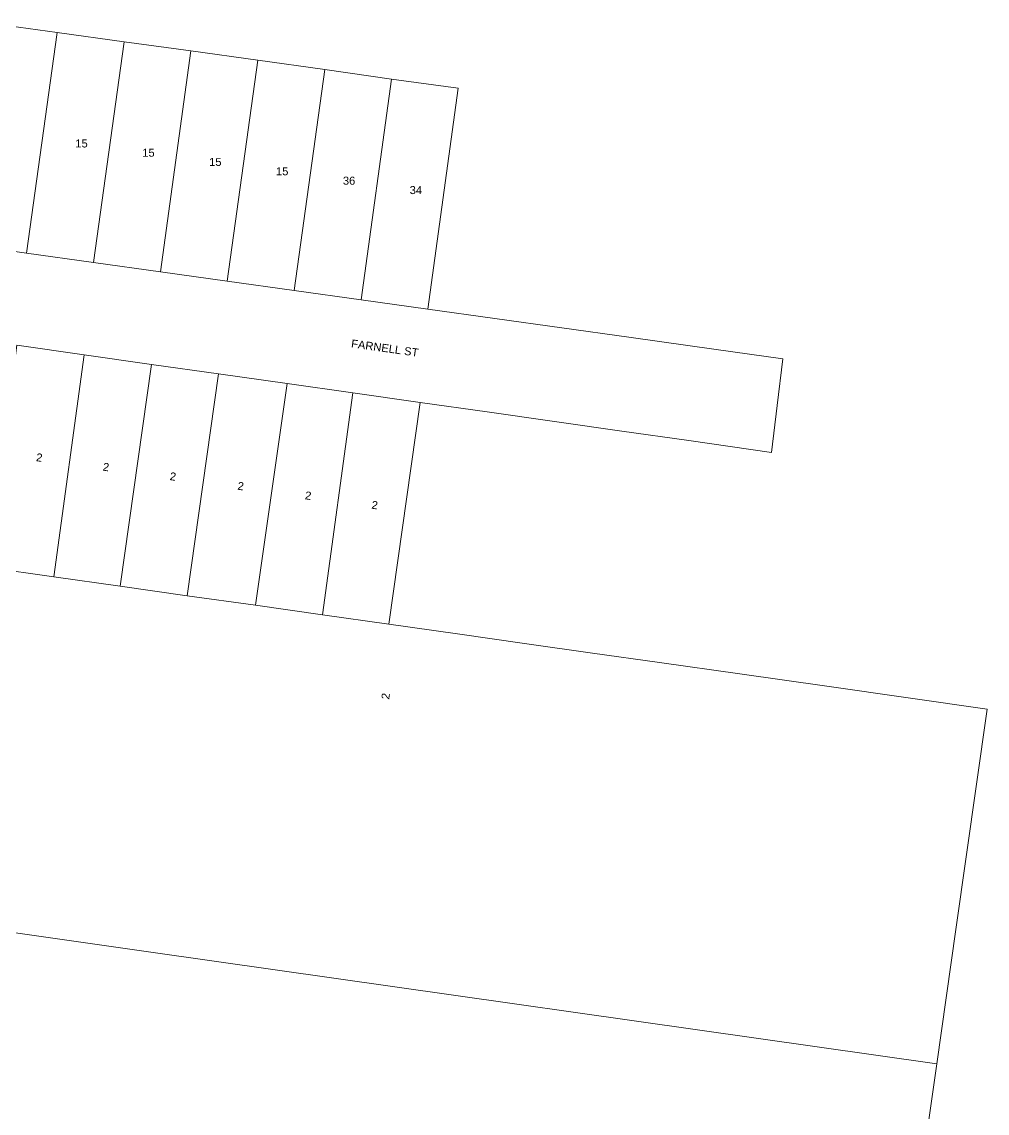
# Model space of a CAD drawing. Header units: metres. Extents: x 249526 to 250405, y 6265241 to 6266203.
# Drawn here: x 250188.3 to 250405.4, y 6265902.7 to 6266148.1 of the extents above; entities that cross this region are included whole.
import ezdxf

# ---------------------------------------------------------------- set-up
doc = ezdxf.new("R2010")
doc.units = ezdxf.units.M
doc.layers.add('Cadastre Land Parcels_SP_EXT', color=9, linetype='Continuous', lineweight=5)
doc.layers.add('Cadastre Roads_SP_EXT', color=9, linetype='Continuous', lineweight=5)
doc.styles.get("Standard").update_dxf_attribs({"font": 'arial.ttf'})

msp = doc.modelspace()

# ---------------------------------------------------------------- linework, layer by layer
at = {"layer": 'Cadastre Land Parcels_SP_EXT', "linetype": 'Continuous'}
for points in [[(250196.24, 6266145.71), (250178.79, 6266148.1), (250171.95, 6266098.54), (250189.39, 6266096.1), (250196.24, 6266145.71)], [(250211.29, 6266143.6), (250196.24, 6266145.71), (250189.39, 6266096.1), (250204.42, 6266094), (250211.29, 6266143.6)], [(250226.33, 6266141.6), (250211.29, 6266143.6), (250204.42, 6266094), (250219.46, 6266091.9), (250226.33, 6266141.6)], [(250241.38, 6266139.49), (250226.33, 6266141.6), (250219.46, 6266091.9), (250234.5, 6266089.8), (250241.38, 6266139.49)], [(250256.43, 6266137.38), (250241.38, 6266139.49), (250234.5, 6266089.8), (250249.55, 6266087.7), (250256.43, 6266137.38)], [(250271.48, 6266135.24), (250256.43, 6266137.38), (250249.55, 6266087.7), (250264.59, 6266085.59), (250271.48, 6266135.24)], [(250286.42, 6266133.17), (250271.48, 6266135.24), (250264.59, 6266085.59), (250279.64, 6266083.49), (250286.42, 6266133.17)], [(250202.33, 6266073.23), (250187.22, 6266075.38), (250180.64, 6266025.44), (250195.52, 6266023.33), (250202.33, 6266073.23)], [(250217.44, 6266071.09), (250202.33, 6266073.23), (250195.52, 6266023.33), (250210.42, 6266021.24), (250217.44, 6266071.09)], [(250232.55, 6266068.95), (250217.44, 6266071.09), (250210.42, 6266021.24), (250225.48, 6266019.08), (250232.55, 6266068.95)], [(250247.96, 6266066.76), (250232.55, 6266068.95), (250225.48, 6266019.08), (250240.88, 6266016.93), (250247.96, 6266066.76)], [(250262.77, 6266064.66), (250247.96, 6266066.76), (250240.88, 6266016.93), (250255.93, 6266014.79), (250262.77, 6266064.66)], [(250277.88, 6266062.52), (250262.77, 6266064.66), (250255.93, 6266014.79), (250270.86, 6266012.66), (250277.88, 6266062.52)], [(250180.64, 6266025.44), (250161.67, 6266028.16), (250155.45, 6265983.73), (250150.52, 6265948.43), (250217.86, 6265938.87), (250394.05, 6265913.86), (250398.35, 6265944.03), (250405.41, 6265993.55), (250369.31, 6265998.7), (250349.8, 6266001.48), (250331.7, 6266004.06), (250316.65, 6266006.19), (250301.36, 6266008.33), (250286.3, 6266010.49), (250270.86, 6266012.66), (250255.93, 6266014.79), (250240.88, 6266016.93), (250225.48, 6266019.08), (250210.42, 6266021.24), (250195.52, 6266023.33), (250180.64, 6266025.44)], [(250217.86, 6265938.87), (250150.52, 6265948.43), (250148.88, 6265936.72), (250139.37, 6265868.74), (250254.56, 6265852.4), (250322.35, 6265842.77), (250382.72, 6265834.19), (250383.68, 6265840.92), (250387.25, 6265866.02), (250394.05, 6265913.86), (250217.86, 6265938.87)]]:
    msp.add_lwpolyline(points, close=True, dxfattribs=at)
at = {"layer": 'Cadastre Roads_SP_EXT', "linetype": 'Continuous'}
msp.add_lwpolyline([(250187.22, 6266075.38), (250202.33, 6266073.23), (250217.44, 6266071.09), (250232.55, 6266068.95), (250247.96, 6266066.76), (250262.77, 6266064.66), (250277.88, 6266062.52), (250292.99, 6266060.38), (250308.1, 6266058.23), (250323.21, 6266056.09), (250338.32, 6266053.95), (250356.87, 6266051.28), (250358.16, 6266061.86), (250359.44, 6266072.34), (250344.48, 6266074.43), (250324.81, 6266077.18), (250294.7, 6266081.39), (250279.64, 6266083.49), (250264.59, 6266085.59), (250249.55, 6266087.7), (250234.5, 6266089.8), (250219.46, 6266091.9), (250204.42, 6266094), (250189.39, 6266096.1), (250189.39, 6266096.1), (250171.95, 6266098.54)], dxfattribs=at)

# ---------------------------------------------------------------- texts
at = {"layer": 'Cadastre Land Parcels_SP_EXT'}
for s, p in [('15', (250200.33, 6266119.85)), ('15', (250215.38, 6266117.77)), ('15', (250230.42, 6266115.7)), ('15', (250245.46, 6266113.59)), ('36', (250260.51, 6266111.48)), ('34', (250275.53, 6266109.37))]:
    msp.add_text(s, height=1.8, dxfattribs=at).set_placement(p)
for rotation, p in [(351.9295, (250191.43, 6266049.35)), (351.9267, (250206.43, 6266047.22)), (351.9301, (250221.48, 6266045.09)), (351.9263, (250236.72, 6266042.93)), (351.9265, (250251.89, 6266040.78)), (351.9301, (250266.86, 6266038.66)), (82.037, (250270.91, 6265995.67))]:
    msp.add_text('2', height=1.8, rotation=rotation, dxfattribs=at).set_placement(p)
at = {"layer": 'Cadastre Roads_SP_EXT'}
msp.add_text('FARNELL ST', height=1.8, rotation=351.9886, dxfattribs=at).set_placement((250262.28, 6266074.93))

doc.saveas('drawing.dxf')
